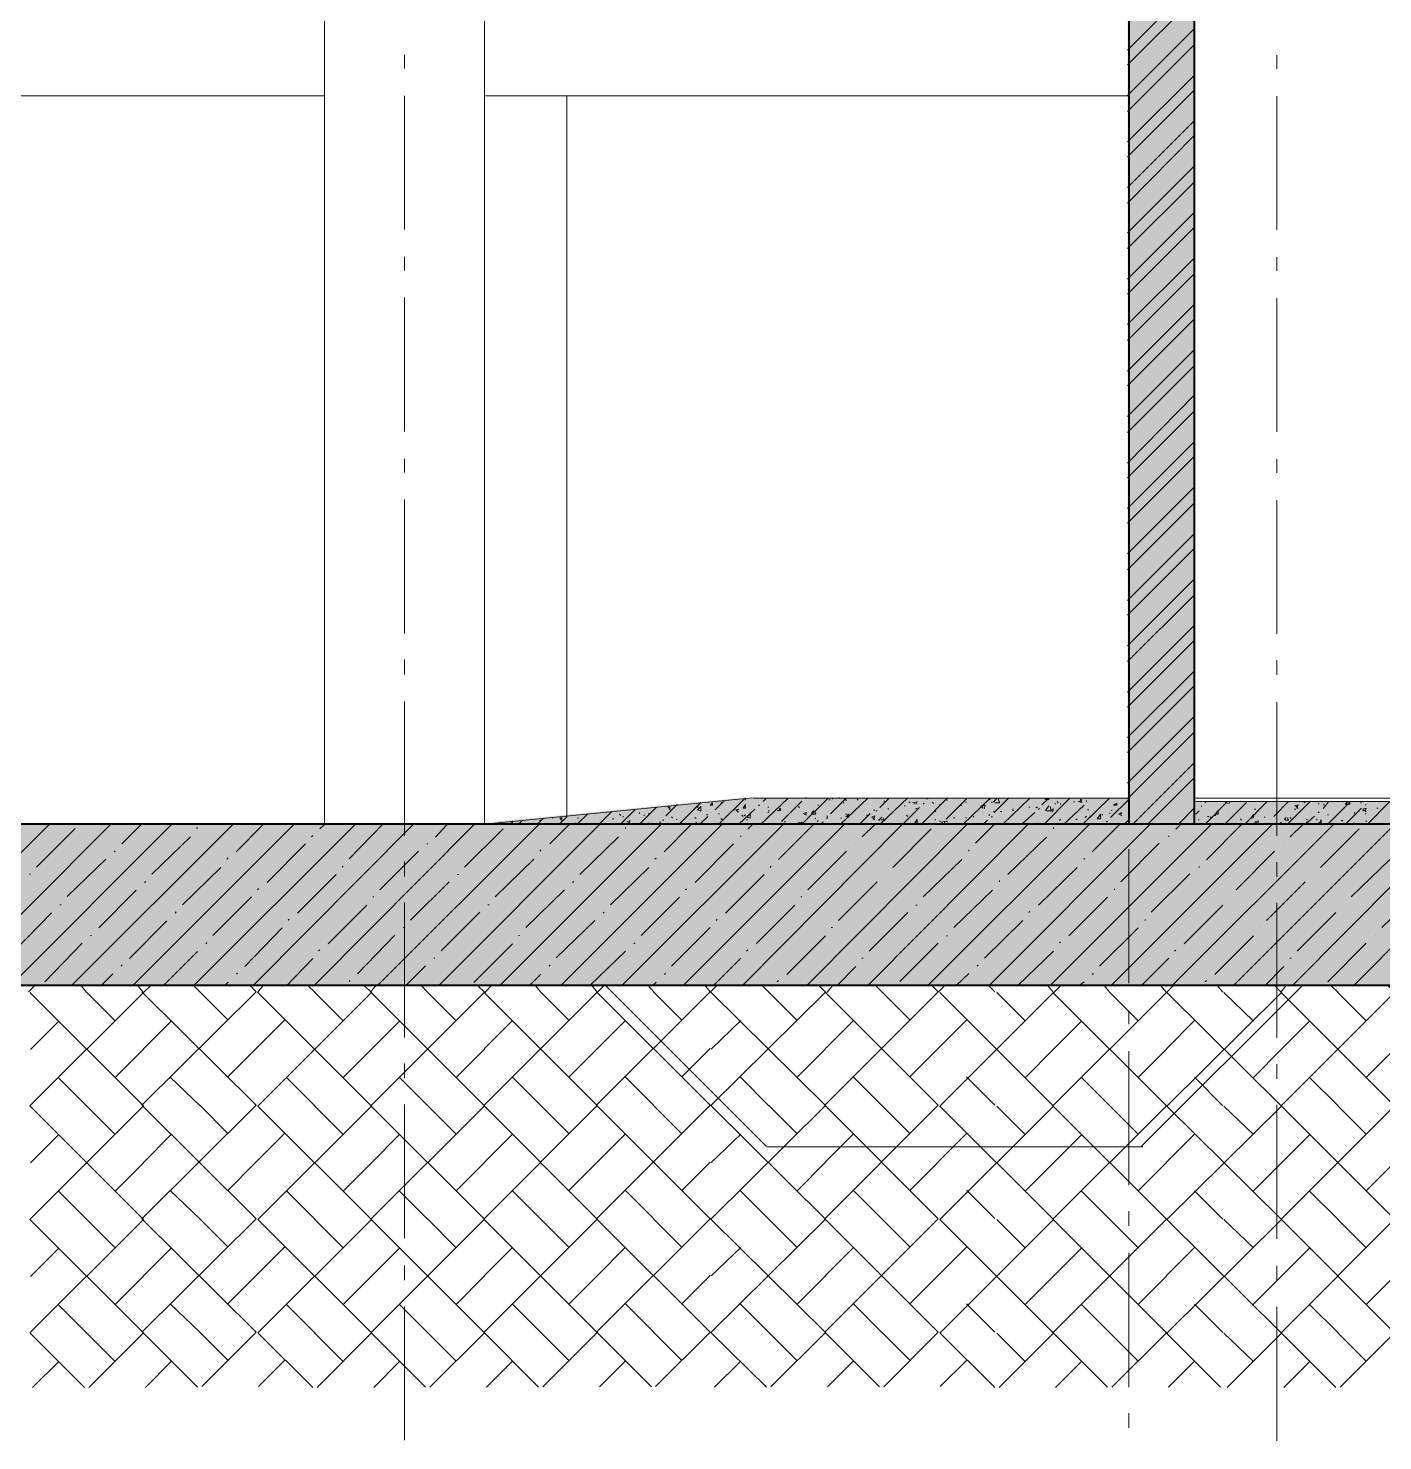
# Model space of a CAD drawing. Header units: millimetres. Extents: x -135211 to 49383, y -8033 to 228499.
# Drawn here: x -60251 to -55198, y 42856 to 48126 of the extents above; entities that cross this region are included whole.
import ezdxf

# ---------------------------------------------------------------- set-up
doc = ezdxf.new("R2010")
doc.units = ezdxf.units.MM
doc.layers.add('PDF _Геометрия', color=7, linetype='Continuous', true_color=0x1d1d1d)
doc.layers.add('PDF _Сплошная заливка', color=7, linetype='Continuous', true_color=0xffffff)

msp = doc.modelspace()

# ---------------------------------------------------------------- hatches: boundary and pattern name
at = {"layer": 'PDF _Сплошная заливка', "transparency": 33554559}
msp.add_hatch(color=256, dxfattribs=at).paths.add_polyline_path([(-57606.5, 45253.2), (-57677, 45246.2), (-57723.5, 45241.9), (-57850.5, 45229.2), (-57897.1, 45225), (-58024.1, 45212.3), (-58070.6, 45208.1), (-58197.6, 45195.4), (-58244.2, 45191.1), (-58371.2, 45178.4), (-58417.8, 45174.2), (-58502.4, 45165.7), (-58545.5, 45161.8), (-58545.5, 45161.5), (-56148.8, 45157.3), (-56148.8, 45253.2)])
h = msp.add_hatch(color=256, dxfattribs=at)
h.paths.add_polyline_path([(-99774.8, 44556.2), (-99774.8, 45156.6), (-104045.4, 45156.6), (-104045.4, 44556.2)])
h.paths.add_polyline_path([(646.3, 44556.2), (646.3, 45156.6), (-26352.2, 45156.6), (-26352.2, 44556.2)])
h.paths.add_polyline_path([(-26398.8, 44556.2), (-26398.8, 45156.6), (-50899.8, 45156.6), (-50899.8, 44556.2)])
h.paths.add_polyline_path([(-50950.6, 44556.2), (-50950.6, 45156.6), (-98974.8, 45156.6), (-98974.8, 44556.2)])

# ---------------------------------------------------------------- linework, layer by layer
at = {"layer": 'PDF _Геометрия', "color": 7, "lineweight": 40}
for points in [[(-98975, 44556.3), (-50951, 44556.3), (-50951, 45157.5), (-50951, 48285.7), (-50951, 48526.9), (-50951, 53356.8), (-50951, 53593.9), (-77399.3, 53593.9)], [(-65293.5, 48284.3), (-51196.7, 48284.3), (-51196.7, 45155.9), (-77396.4, 45155.9)], [(-56149.5, 45157.5), (-55899.6, 45157.5), (-55899.6, 48285.7), (-56149.5, 48285.7)], [(-56145.3, 48284.2), (-56145.3, 45155.8)]]:
    msp.add_lwpolyline(points, dxfattribs=at)
at = {"layer": 'PDF _Геометрия', "color": 7, "lineweight": 9}
for points in [[(-61842.6, 47873.4), (-59146, 47873.4), (-59146, 48284), (-59146, 45155.6), (-61842.6, 45155.6)], [(-58549.3, 47875), (-58549.3, 48285.7), (-58549.3, 45157.4), (-59150.3, 45157.4)], [(-55899.6, 47354.4), (-55899.6, 45254.8), (-55899.6, 48285.7)], [(-56145.3, 47573), (-56145.3, 48076.8)], [(-58847.7, 47975.8), (-58847.7, 48026.6)], [(-55592.5, 47974.3), (-55592.5, 48025.1)], [(-56145.3, 47949.8), (-56145.3, 47602.7), (-56145.3, 47805.9)], [(-55899.6, 47807.4), (-55899.6, 47604.2), (-55899.6, 47951.3)], [(-58847.7, 47374.7), (-58847.7, 47874.2)], [(-58545.5, 47873.6), (-56145.3, 47873.6)], [(-55592.5, 47373.2), (-55592.5, 47872.7)], [(-56145.3, 47420.7), (-56145.3, 47475.7)], [(-58545.5, 45155.8), (-56145.3, 45155.8), (-56145.3, 45253.2), (-56145.3, 47352.9)], [(-56145.3, 46823.8), (-56145.3, 47323.3)], [(-58847.7, 47222.3), (-58847.7, 47273.1)], [(-55592.5, 47220.8), (-55592.5, 47271.6)], [(-58847.7, 46621.2), (-58847.7, 47120.7)], [(-55592.5, 46619.6), (-55592.5, 47119.2)], [(-56145.3, 46671.4), (-56145.3, 46722.2)], [(-56145.3, 46070.2), (-56145.3, 46569.8)], [(-58847.7, 46468.8), (-58847.7, 46519.6)], [(-55592.5, 46467.2), (-55592.5, 46518)], [(-58847.7, 45867.7), (-58847.7, 46367.2)], [(-55592.5, 45866.1), (-55592.5, 46365.6)], [(-56145.3, 45917.8), (-56145.3, 45968.6)], [(-56145.3, 45316.7), (-56145.3, 45816.2)], [(-58847.7, 45715.3), (-58847.7, 45770.3)], [(-55592.5, 45713.7), (-55592.5, 45768.7)], [(-58847.7, 45114.2), (-58847.7, 45613.7)], [(-55592.5, 45112.5), (-55592.5, 45612.1)], [(-57549.1, 45254.3), (-58548, 45156.9)], [(-56145.3, 45253.2), (-57546.6, 45253.2)], [(-56145.3, 45164.3), (-56145.3, 45215.1)], [(-55899.6, 45254.8), (-55899.6, 45242.1), (-55899.6, 45157.5)], [(-55895.5, 45155.9), (-51196.7, 45155.9), (-51196.7, 45240.5), (-51196.7, 45253.3), (-55895.5, 45253.3)], [(-51196.7, 45240.5), (-55895.5, 45240.5)], [(251.1, 45156.7), (640.3, 45156.7), (640.3, 44555.6), (-97975.2, 44555.6)], [(-56145.3, 44563.2), (-56145.3, 45062.7)], [(-58847.7, 44961.8), (-58847.7, 45016.8)], [(-55592.5, 44960.2), (-55592.5, 45015.2)], [(-58847.7, 44360.7), (-58847.7, 44864.4)], [(-55592.5, 44359), (-55592.5, 44862.8)], [(-58099.5, 44555.8), (-55496, 44555.8), (-56097.2, 43954.7)], [(-58097.5, 44555), (-57496.5, 43953.9)], [(-56145.3, 44410.8), (-56145.3, 44461.6)], [(-56145.3, 43809.7), (-56145.3, 44309.2)], [(-58847.7, 44208.3), (-58847.7, 44263.3)], [(-55592.5, 44206.6), (-55592.5, 44261.6)], [(-58847.7, 43611.4), (-58847.7, 44110.9)], [(-55592.5, 43609.7), (-55592.5, 44109.2)], [(-56092.6, 43952.8), (-57493.9, 43952.8)], [(-56145.3, 43657.3), (-56145.3, 43712.3)], [(-56145.3, 43056.1), (-56145.3, 43555.7)], [(-58847.7, 43454.8), (-58847.7, 43509.8)], [(-55592.5, 43453), (-55592.5, 43508.1)], [(-58847.7, 42857.9), (-58847.7, 43357.4)], [(-55592.5, 42856.1), (-55592.5, 43355.7)], [(-56145.3, 42903.8), (-56145.3, 42958.8)]]:
    msp.add_lwpolyline(points, dxfattribs=at)
at = {"layer": 'PDF _Геометрия', "lineweight": 9}
for points in [[(-56149.7, 48044.5), (-55908.4, 48285.8)], [(-56149.5, 47989.4), (-55899.6, 48239.1)], [(-56149.5, 47875.1), (-55899.6, 48124.8)], [(-56149.5, 47815.8), (-55899.6, 48065.6)], [(-56149.5, 47701.5), (-55899.6, 47951.3)], [(-56149.5, 47646.5), (-55899.6, 47896.3)], [(-56149.5, 47532.2), (-55899.6, 47782)], [(-56149.5, 47473), (-55899.6, 47726.9)], [(-56149.5, 47362.9), (-55899.6, 47612.6)], [(-56149.5, 47303.6), (-55899.6, 47553.4)], [(-56149.5, 47189.3), (-55899.6, 47439.1)], [(-56149.5, 47134.3), (-55899.6, 47384)], [(-56149.5, 47020), (-55899.6, 47269.8)], [(-56149.5, 46960.7), (-55899.6, 47210.5)], [(-56149.5, 46846.4), (-55899.6, 47096.2)], [(-56149.5, 46791.4), (-55899.6, 47041.2)], [(-56149.5, 46677.1), (-55899.6, 46926.9)], [(-56149.5, 46617.9), (-55899.6, 46867.6)], [(-56149.5, 46503.6), (-55899.6, 46757.6)], [(-56149.5, 46448.6), (-55899.6, 46698.3)], [(-56149.5, 46334.3), (-55899.6, 46584)], [(-56149.5, 46279.2), (-55899.6, 46529)], [(-56149.5, 46164.9), (-55899.6, 46414.7)], [(-56149.5, 46105.7), (-55899.6, 46355.4)], [(-56149.5, 45991.4), (-55899.6, 46241.1)], [(-56149.5, 45936.3), (-55899.6, 46186.1)], [(-56149.5, 45822.1), (-55899.6, 46071.8)], [(-56149.5, 45762.8), (-55899.6, 46012.6)], [(-56149.5, 45648.5), (-55899.6, 45898.3)], [(-56149.5, 45593.5), (-55899.6, 45843.2)], [(-56149.5, 45479.2), (-55899.6, 45728.9)], [(-56149.5, 45424.2), (-55899.6, 45673.9)], [(-56149.5, 45309.9), (-55899.6, 45559.6)], [(-56149.5, 45250.6), (-55899.6, 45500.3)], [(-56128.2, 45157.5), (-55899.6, 45386.1)], [(-56073.2, 45157.5), (-55899.6, 45331)], [(-57972.1, 45155.1), (-57908.8, 45218.7)], [(-57872.4, 45187.1), (-57829.9, 45229.5)], [(-57864.5, 45222.2), (-57856.2, 45213.6)], [(-57860.4, 45215.4), (-57856.2, 45223.9)], [(-57860.4, 45213.6), (-57856.2, 45209.4)], [(-57822.7, 45156.2), (-57742.1, 45236.7)], [(-57759.7, 45232.7), (-57759.7, 45232.7)], [(-57755.1, 45218.1), (-57750.9, 45222.3)], [(-57688.2, 45210), (-57654.4, 45243.9)], [(-57672.9, 45157.3), (-57575.4, 45254.7)], [(-57667.3, 45233), (-57663.2, 45237.2)], [(-57575.4, 45246.2), (-57575.4, 45250.4)], [(-57527, 45224.3), (-57522.8, 45228.5)], [(-57519.3, 45155), (-57417.5, 45252.4)], [(-57509, 45240.8), (-57496.5, 45253.5)], [(-57491.9, 45219.5), (-57487.7, 45219.5)], [(-57456.4, 45207.9), (-57443.8, 45207.9), (-57448, 45216.4)], [(-57452.2, 45206.2), (-57443.8, 45214.7)], [(-57448, 45223.1), (-57443.8, 45223.1)], [(-57441.2, 45166.2), (-57364.8, 45242.4)], [(-57395.4, 45211.4), (-57391.2, 45215.7)], [(-57377.8, 45230.6), (-57373.6, 45230.6)], [(-57377.8, 45222.2), (-57373.6, 45217.9)], [(-57365.7, 45154.7), (-57268.3, 45252)], [(-57351.5, 45254.8), (-57347.3, 45254.8)], [(-57347.3, 45254.8), (-57347.3, 45254.8)], [(-57303.4, 45224.6), (-57303.4, 45228.8)], [(-57277.1, 45241.1), (-57277.1, 45241.1)], [(-57263.7, 45247.6), (-57259.6, 45247.6)], [(-57257.4, 45195.2), (-57198.1, 45254.4), (-57202.3, 45246)], [(-57250.8, 45253.5), (-57250.8, 45249.2)], [(-57228.7, 45254.8), (-57224.5, 45254.8)], [(-57220.9, 45155.9), (-57119.2, 45253.3)], [(-57211.1, 45235.9), (-57206.9, 45235.9)], [(-57198.1, 45244.3), (-57206.5, 45252.7), (-57198.1, 45252.7)], [(-57158.5, 45249.6), (-57154.3, 45245.4)], [(-57119.2, 45249.1), (-57119.2, 45249.1)], [(-57073.8, 45218.3), (-57040.2, 45252.2)], [(-57071.5, 45157.3), (-56970, 45254.6)], [(-57057.8, 45244), (-57057.8, 45239.8)], [(-57044.4, 45214.1), (-57040.2, 45214.1)], [(-56989.8, 45155), (-56926.1, 45218.4)], [(-56983, 45225.1), (-56978.8, 45225.1)], [(-56965.4, 45240.1), (-56961.2, 45235.9)], [(-56952.1, 45237.3), (-56943.7, 45233.1)], [(-56947.5, 45235.5), (-56934.9, 45239.7), (-56939.1, 45231.3)], [(-56939.1, 45214.3), (-56934.9, 45214.3)], [(-56918.3, 45156.9), (-56820.9, 45254.2)], [(-56912.8, 45230.9), (-56908.6, 45235.1)], [(-56899.5, 45249.3), (-56891, 45253.5)], [(-56877.7, 45238.1), (-56873.5, 45233.8)], [(-56864.7, 45236.2), (-56864.7, 45236.2)], [(-56851.4, 45229.2), (-56847.2, 45229.2)], [(-56826.6, 45174.5), (-56750.7, 45250.7)], [(-56825.1, 45245.8), (-56820.9, 45245.8)], [(-56772.4, 45230.6), (-56768.2, 45226.4)], [(-56772.4, 45225.6), (-56768.2, 45225.6)], [(-56764.4, 45154.6), (-56662.9, 45252), (-56662.9, 45247.8)], [(-56754.9, 45253.2), (-56750.7, 45253.2)], [(-56754.9, 45238.8), (-56750.7, 45238.8)], [(-56697.7, 45224.5), (-56689.2, 45216)], [(-56693.1, 45222.6), (-56680.5, 45226.8), (-56684.7, 45214.2)], [(-56684.7, 45228.5), (-56680.5, 45224.3)], [(-56658.4, 45239.1), (-56654.1, 45239.1)], [(-56649.3, 45238.1), (-56636.6, 45255)], [(-56647.7, 45199.4), (-56592.7, 45254.4)], [(-56644.7, 45236.3), (-56627.8, 45236.3), (-56632.1, 45253.2)], [(-56615.4, 45156), (-56513.8, 45253.3)], [(-56584, 45223), (-56584, 45223)], [(-56518, 45219.4), (-56513.8, 45219.4)], [(-56491.7, 45219.1), (-56487.4, 45219.1)], [(-56487.4, 45216.5), (-56487.4, 45220.7)], [(-56482.9, 45210.5), (-56478.7, 45214.7)], [(-56469, 45228.6), (-56443.6, 45254)], [(-56462.2, 45155.5), (-56364.6, 45252.9)], [(-56461.1, 45227.2), (-56461.1, 45227.2)], [(-56456.6, 45248.2), (-56452.3, 45252.4)], [(-56456.3, 45248.1), (-56443.6, 45248.1), (-56443.6, 45252.3)], [(-56456.3, 45207.4), (-56443.6, 45224.4)], [(-56451.7, 45205.6), (-56434.8, 45205.6), (-56439, 45222.6)], [(-56438.7, 45205.5), (-56426, 45214), (-56430.3, 45201.2)], [(-56421.5, 45232.5), (-56417.2, 45232.5)], [(-56412.7, 45240.8), (-56408.5, 45236.6)], [(-56399.7, 45229.7), (-56399.7, 45233.9)], [(-56399.7, 45217), (-56399.7, 45217)], [(-56388.4, 45154.8), (-56312, 45226.8)], [(-56351.3, 45240), (-56347.1, 45240)], [(-56333.5, 45241.3), (-56320.7, 45237), (-56325, 45249.7)], [(-56329.2, 45239.6), (-56320.7, 45248)], [(-56317, 45156.8), (-56215.4, 45254.2)], [(-56303.2, 45252), (-56303.2, 45252)], [(-56303.2, 45241), (-56303.2, 45245.2)], [(-56303.2, 45241), (-56303.2, 45241)], [(-56215.4, 45254.2), (-56215.4, 45254.2)], [(-56212.9, 45181.3), (-56145.3, 45249)], [(-55958.9, 45157.5), (-55899.6, 45216.8)], [(-55873.3, 45220.6), (-55873.3, 45224.9)], [(-55861.3, 45155.7), (-55776.7, 45240.4)], [(-55860, 45237.3), (-55855.7, 45241.5)], [(-55776.7, 45233.6), (-55785.3, 45237.9), (-55776.7, 45242.1)], [(-55782.6, 45160.7), (-55706.5, 45236.9)], [(-55772.2, 45231.9), (-55768, 45240.3)], [(-55712.3, 45157), (-55627.6, 45241.7)], [(-55603.9, 45185.6), (-55548.6, 45240.6)], [(-55574.9, 45222.4), (-55574.9, 45222.4)], [(-55554.5, 45154.8), (-55469.6, 45239.5)], [(-55548.6, 45219.4), (-55548.6, 45219.4)], [(-55526.4, 45224.9), (-55513.5, 45229.1), (-55517.8, 45216.4)], [(-55522.1, 45223.2), (-55513.5, 45214.7)], [(-55491.5, 45237.2), (-55487.2, 45237.2)], [(-55438.8, 45232.3), (-55434.6, 45232.3)], [(-55420.5, 45214.8), (-55399.5, 45240.2)], [(-55417, 45232), (-55417, 45227.8)], [(-55405.1, 45154.5), (-55320.5, 45239.1), (-55320.5, 45230.7), (-55337.2, 45230.7)], [(-55390.7, 45240.1), (-55390.7, 45240.1)], [(-55337.9, 45230.8), (-55329.3, 45239.3)], [(-55335.9, 45157.2), (-55276.6, 45216.5)], [(-55280.9, 45236), (-55276.6, 45236)], [(-55272, 45212), (-55259.1, 45216.2), (-55263.4, 45203.5)], [(-55263.4, 45228.9), (-55259.1, 45228.9)], [(-55256.1, 45155.7), (-55171.3, 45240.4)], [(-55219.5, 45215.6), (-55215.2, 45215.6)], [(-58452.3, 45161.9), (-58444, 45161.9), (-58444, 45166.1)], [(-58448.2, 45160.1), (-58444, 45164.4)], [(-58426.5, 45165.9), (-58426.5, 45165.9)], [(-58425.9, 45155.4), (-58409, 45168.1)], [(-58351.1, 45156), (-58330, 45177.2)], [(-58342.9, 45168.8), (-58338.8, 45173.1)], [(-58294.9, 45182.6), (-58294.9, 45178.4)], [(-58294.9, 45176.7), (-58294.9, 45176.7)], [(-58271.7, 45154.7), (-58242.2, 45184.4)], [(-58224.7, 45184.1), (-58224.7, 45184.1)], [(-58202.5, 45178.8), (-58198.4, 45178.8)], [(-58201.5, 45157.1), (-58163.3, 45195.2)], [(-58137, 45193), (-58137, 45193)], [(-58122.1, 45155.8), (-58075.5, 45202.4)], [(-58119.4, 45173.4), (-58119.4, 45173.4)], [(-58101.9, 45173.1), (-58101.9, 45173.1)], [(-58070.9, 45176.9), (-58066.8, 45176.9)], [(-58044.6, 45193.4), (-58040.4, 45189.2)], [(-58042.7, 45154.6), (-57987.8, 45209.6)], [(-58031.7, 45182.3), (-58031.7, 45186.6)], [(-58018.3, 45165), (-58005.3, 45169.2), (-58009.5, 45160.8)], [(-58013.7, 45163.3), (-58005.3, 45159)], [(-58009.5, 45169.2), (-58005.3, 45169.2)], [(-57970.3, 45200.1), (-57970.3, 45195.9)], [(-57952.7, 45191.4), (-57952.7, 45187.1)], [(-57935.2, 45193.6), (-57935.2, 45197.9)], [(-57908.8, 45163.6), (-57908.8, 45163.6)], [(-57895.4, 45163.4), (-57891.3, 45163.4)], [(-57882.5, 45169.2), (-57882.5, 45173.4)], [(-57851.6, 45208.5), (-57847.4, 45212.8)], [(-57851.6, 45183.9), (-57847.4, 45179.7)], [(-57834, 45174.4), (-57829.9, 45174.4)], [(-57763.8, 45181.9), (-57759.7, 45177.7)], [(-57759.7, 45160.7), (-57759.7, 45164.9)], [(-57745.4, 45155.9), (-57715.8, 45185.5)], [(-57720, 45191.5), (-57715.8, 45191.5)], [(-57707, 45199.8), (-57707, 45199.8)], [(-57689.5, 45168.2), (-57689.5, 45168.2)], [(-57676.1, 45195), (-57671.9, 45195)], [(-57667.3, 45178), (-57663.2, 45173.7)], [(-57663.2, 45172), (-57663.2, 45176.2)], [(-57614.3, 45208.5), (-57601.7, 45212.7), (-57605.9, 45204.3)], [(-57610.1, 45206.8), (-57601.7, 45202.5), (-57605.9, 45202.5)], [(-57599.7, 45156.8), (-57540.3, 45211.8)], [(-57588.4, 45189.6), (-57584.2, 45185.3)], [(-57579.6, 45186.9), (-57575.4, 45191.1)], [(-57570.8, 45172.4), (-57566.6, 45172.4)], [(-57491.9, 45200.1), (-57487.7, 45200.1)], [(-57487.7, 45208.6), (-57487.7, 45204.3)], [(-57478.9, 45170.3), (-57478.9, 45170.3)], [(-57430.4, 45165.4), (-57426.3, 45165.4)], [(-57377.8, 45162.9), (-57373.6, 45162.9)], [(-57377.4, 45156), (-57364.8, 45164.5), (-57364.8, 45156)], [(-57359.9, 45195.6), (-57347.3, 45199.8), (-57351.5, 45191.4)], [(-57355.7, 45193.9), (-57347.3, 45189.6)], [(-57329.4, 45195.2), (-57321, 45207.9)], [(-57324.8, 45193.4), (-57312.2, 45193.4), (-57316.4, 45206.1)], [(-57316.4, 45178.1), (-57312.2, 45178.1)], [(-57307.6, 45165.3), (-57303.4, 45169.5)], [(-57294.3, 45156.6), (-57285.9, 45165.1)], [(-57272.5, 45186), (-57268.3, 45186)], [(-57272.5, 45177.5), (-57268.3, 45181.8)], [(-57219.9, 45178.5), (-57215.7, 45178.5)], [(-57202.3, 45193.5), (-57198.1, 45193.5)], [(-57202, 45186.6), (-57189.4, 45182.4), (-57193.6, 45195)], [(-57197.8, 45184.9), (-57189.4, 45193.3)], [(-57148.7, 45157.6), (-57110.4, 45195.7)], [(-57123.4, 45189.8), (-57119.2, 45189.8)], [(-57105.5, 45182.7), (-57092.8, 45186.9), (-57097.1, 45174.3)], [(-57101.3, 45181), (-57092.8, 45172.5)], [(-57097.1, 45208.1), (-57092.8, 45208.1)], [(-57088.3, 45206.2), (-57084.1, 45206.2)], [(-57079.5, 45174), (-57075.3, 45169.7)], [(-57074.9, 45173.8), (-57066.5, 45182.3)], [(-57070.4, 45172), (-57057.8, 45172), (-57062, 45180.5)], [(-57031.4, 45203), (-57031.4, 45203)], [(-56974.2, 45189.4), (-56970, 45185.2)], [(-56908.6, 45167.4), (-56908.6, 45167.4)], [(-56868.9, 45206.6), (-56864.7, 45202.3)], [(-56868.9, 45172.7), (-56864.7, 45172.7)], [(-56851.4, 45168.2), (-56847.2, 45168.2)], [(-56842.6, 45157.1), (-56838.4, 45161.3), (-56846.8, 45165.6)], [(-56842.3, 45163.7), (-56829.6, 45168), (-56833.8, 45159.5)], [(-56825.1, 45167.8), (-56820.9, 45163.6)], [(-56798.8, 45180.2), (-56794.5, 45180.2)], [(-56754.9, 45179.5), (-56750.7, 45179.5)], [(-56724.3, 45186.8), (-56724.3, 45182.6)], [(-56689.2, 45199.1), (-56689.2, 45199.1)], [(-56688.6, 45154.7), (-56671.7, 45171.7)], [(-56667.1, 45188.5), (-56662.9, 45192.7)], [(-56658.4, 45184.2), (-56654.1, 45184.2)], [(-56649.6, 45204.3), (-56645.4, 45204.3)], [(-56623.3, 45204), (-56619, 45204)], [(-56579.4, 45211.8), (-56575.2, 45211.8)], [(-56579.4, 45207.6), (-56575.2, 45207.6)], [(-56542.8, 45157.4), (-56496.2, 45199.7)], [(-56491.7, 45157.3), (-56487.4, 45161.5)], [(-56443.3, 45207.3), (-56434.8, 45203.1)], [(-56342.5, 45176.3), (-56338.3, 45172.1)], [(-56307.4, 45181.8), (-56303.2, 45186)], [(-56298.7, 45209.6), (-56294.4, 45209.6)], [(-56289.9, 45185.7), (-56285.6, 45185.7)], [(-56246, 45191.1), (-56241.8, 45191.1)], [(-56241.8, 45195.3), (-56241.8, 45195.3)], [(-56228.5, 45163.7), (-56224.2, 45167.9)], [(-56215.4, 45194.9), (-56215.4, 45199.2)], [(-56210.9, 45207.5), (-56206.7, 45207.5)], [(-56184.3, 45194.3), (-56171.6, 45198.6), (-56175.8, 45190.1)], [(-56180.1, 45192.6), (-56171.6, 45188.4)], [(-56175.8, 45198.6), (-56171.6, 45198.6)], [(-56162.3, 45155.8), (-56145.3, 45172.8)], [(-55894.8, 45193.6), (-55882, 45206.3)], [(-55886.3, 45172.5), (-55882, 45172.5)], [(-55851.2, 45184.7), (-55846.9, 45184.7)], [(-55842.4, 45182), (-55838.2, 45182)], [(-55824.9, 45188.5), (-55820.6, 45188.5)], [(-55776.7, 45191.3), (-55776.7, 45191.3)], [(-55759.2, 45197.9), (-55759.2, 45197.9)], [(-55732.9, 45186.5), (-55732.9, 45186.5)], [(-55728.4, 45176.2), (-55724.1, 45171.9)], [(-55675.7, 45212.7), (-55671.5, 45212.7)], [(-55667, 45204.1), (-55662.7, 45204.1)], [(-55640.6, 45182.6), (-55636.4, 45182.6)], [(-55627.6, 45195.2), (-55627.6, 45195.2)], [(-55618.8, 45211.9), (-55618.8, 45211.9)], [(-55618.8, 45173.9), (-55618.8, 45173.9)], [(-55579.2, 45163.1), (-55574.9, 45163.1)], [(-55566, 45173), (-55557.4, 45181.5)], [(-55561.5, 45171.2), (-55548.6, 45171.2), (-55552.9, 45179.7)], [(-55544.1, 45181.2), (-55539.8, 45177)], [(-55526.6, 45212.3), (-55522.3, 45212.3)], [(-55487.2, 45176.3), (-55487.2, 45176.3)], [(-55486, 45156.3), (-55452.1, 45185.9)], [(-55482.7, 45173.6), (-55478.4, 45173.6)], [(-55482.7, 45163.4), (-55478.4, 45163.4)], [(-55443.3, 45175.7), (-55443.3, 45171.4)], [(-55438.8, 45198.4), (-55434.6, 45202.6)], [(-55438.7, 45160.2), (-55425.8, 45160.2), (-55430.1, 45172.9)], [(-55434.6, 45167.1), (-55434.6, 45167.1)], [(-55434.4, 45158.5), (-55425.8, 45171.2)], [(-55403.8, 45191.1), (-55399.5, 45191.1)], [(-55373.1, 45189), (-55373.1, 45189)], [(-55373.1, 45178), (-55373.1, 45178)], [(-55351.1, 45171.7), (-55346.8, 45167.5)], [(-55302.9, 45157.6), (-55307.2, 45161.8)], [(-55302.9, 45196.5), (-55302.9, 45200.8)], [(-55272.2, 45210.5), (-55267.8, 45206.2)], [(-55267.7, 45210.3), (-55259.1, 45201.9)], [(-55263.4, 45195.1), (-55259.1, 45195.1)], [(-55259.1, 45169.6), (-55259.1, 45165.4)], [(-55215.2, 45198.7), (-55215.2, 45198.7)], [(-60773.8, 44553.5), (-60172.5, 45154.7)], [(-60545.3, 44553.7), (-59944.4, 45154.9)], [(-60317.3, 44553.9), (-59716.3, 45155.1)], [(-60220, 44996), (-60076, 45139.9)], [(-60089.2, 44554.2), (-59488.2, 45155.3)], [(-59902.4, 45083), (-59830.3, 45155)], [(-59861.1, 44554.3), (-59260, 45155.5)], [(-59790.1, 44969.6), (-59646.1, 45109.2)], [(-59633, 44554.5), (-59031.9, 45155.7)], [(-59623.8, 45140.3), (-59619.8, 45144.5)], [(-59475.6, 45053.8), (-59374.1, 45155.4)], [(-59409.5, 44556.7), (-58812.6, 45157.8)], [(-59193.9, 45109.6), (-59189.8, 45113.9)], [(-59181.4, 44556.8), (-58584.4, 45158)], [(-59162.8, 45138.6), (-59146, 45155.6)], [(-59053.8, 45026.5), (-58926.6, 45157.7)], [(-58948.7, 44553.3), (-58347.5, 45154.5)], [(-58732.2, 45107.7), (-58689.7, 45154.2)], [(-58720.6, 44553.6), (-58119.4, 45154.7)], [(-58623.1, 44995.6), (-58479.1, 45139.5)], [(-58492.4, 44553.8), (-57891.3, 45154.9), (-57895.4, 45154.9)], [(-58452.8, 45156), (-58452.8, 45156)], [(-58316.6, 45155.7), (-58312.4, 45160), (-58312.4, 45155.7)], [(-58305.2, 45082.6), (-58233.5, 45154.6)], [(-58264.3, 44554), (-57663.2, 45155.1)], [(-58211.3, 45160.2), (-58207.1, 45160.2)], [(-58193.1, 44969.2), (-58049.2, 45108.9)], [(-58172.1, 45159.7), (-58172.1, 45159.7)], [(-58036.1, 44554.2), (-57435, 45155.3)], [(-58022.9, 45139.9), (-58022.9, 45144.1)], [(-57939.3, 45159.8), (-57935.2, 45159.8)], [(-57879, 45053.4), (-57777.2, 45155)], [(-57816.5, 45159.7), (-57812.3, 45159.7)], [(-57807.9, 44554.3), (-57206.9, 45155.5)], [(-57750.9, 45156.3), (-57750.9, 45156.3)], [(-57750.9, 45156.3), (-57750.9, 45156.3)], [(-57728.7, 45157.7), (-57724.6, 45157.7)], [(-57593, 45109.2), (-57593, 45113.5)], [(-57584.2, 44556.4), (-56987.6, 45157.5)], [(-57565.8, 45138.3), (-57549.1, 45155.2)], [(-57487.7, 45154.3), (-57487.7, 45154.3)], [(-57452.3, 45024.2), (-57321, 45155.4)], [(-57347.8, 44553), (-56750.7, 45154.2)], [(-57285.9, 45160.9), (-57285.9, 45160.9)], [(-57193.6, 45156.9), (-57189.4, 45156.9)], [(-57139.5, 45109), (-57092.8, 45155.6)], [(-57119.6, 44553.2), (-56522.5, 45154.4)], [(-57026, 44995.2), (-56882.3, 45139.1)], [(-56943.7, 45156.9), (-56943.7, 45156.9)], [(-56895.6, 44553.4), (-56294.4, 45154.5)], [(-56807.5, 45154.9), (-56803.3, 45159.1), (-56803.3, 45154.9)], [(-56717.2, 45085.8), (-56645.4, 45157.8)], [(-56667.3, 44553.6), (-56066.3, 45154.7)], [(-56596.4, 44968.8), (-56452.3, 45108.5)], [(-56579.4, 45155.1), (-56575.2, 45155.1)], [(-56575.2, 45155.1), (-56575.2, 45155.1)], [(-56518, 45157.6), (-56513.8, 45157.6)], [(-56465.4, 45159.4), (-56461.1, 45159.4)], [(-56443.6, 45159.2), (-56443.6, 45154.9)], [(-56439.1, 44553.8), (-55838.2, 45154.9)], [(-56426, 45139.5), (-56426, 45143.7)], [(-56281.9, 45053), (-56180.3, 45154.6)], [(-56211.3, 44554), (-55610, 45155.1)], [(-55996.1, 45108.9), (-55996.1, 45113.1)], [(-55983, 44554.2), (-55381.9, 45155.3)], [(-55969.3, 45137.9), (-55952.2, 45154.8)], [(-55903.8, 45157.5), (-55899.6, 45157.5)], [(-55855.3, 45023.8), (-55724.1, 45155)], [(-55829.4, 45159), (-55829.4, 45154.8)], [(-55754.8, 44554.4), (-55153.8, 45155.5)], [(-55631.9, 45155.4), (-55627.6, 45159.6)], [(-55583.7, 45156.4), (-55583.7, 45156.4)], [(-55542.7, 45108.7), (-55496, 45155.2)], [(-55531.3, 44556.4), (-54934.4, 45157.5)], [(-55429.3, 44994.8), (-55285.4, 45138.7)], [(-55412.5, 45157.3), (-55408.2, 45157.3)], [(-55408.2, 45157.3), (-55408.2, 45157.3)], [(-55307.2, 45155.9), (-55302.9, 45160.1)], [(-55303, 44556.6), (-54706.3, 45157.6)], [(-55219.5, 45156.4), (-55215.2, 45156.4)], [(-59930.9, 45053), (-59926.9, 45057.2)], [(-59360.1, 44938.9), (-59216.2, 45082.9)], [(-58938.8, 44912), (-58795, 45055.9)], [(-58764, 45083.3), (-58759.9, 45083.3)], [(-58342.9, 45056.3), (-58338.8, 45060.5)], [(-57763, 44938.6), (-57619.3, 45082.5)], [(-57163, 45082.9), (-57163, 45082.9)], [(-56741.9, 45055.9), (-56741.9, 45060.1)], [(-56175.1, 44941.8), (-56031.2, 45085.7)], [(-55566.2, 45082.6), (-55566.2, 45082.6)], [(-60105.8, 44886), (-59962, 45025.7)], [(-59509.8, 45026.1), (-59505.7, 45030.3)], [(-58508.8, 44885.6), (-58365.1, 45025.3)], [(-57913, 45025.7), (-57908.8, 45029.9)], [(-57342.2, 44911.5), (-57198.1, 45055.5)], [(-56912.2, 44885.2), (-56768.2, 45024.9)], [(-56312, 45025.2), (-56312, 45029.5)], [(-55745, 44911.2), (-55601.3, 45055.1)], [(-55315.4, 44884.8), (-55171.3, 45024.5)], [(-60246.8, 44969.5), (-60242.7, 44969.5)], [(-59675.8, 44855.4), (-59532, 44995.1)], [(-59246.2, 44824.7), (-59102.1, 44968.6)], [(-59079.9, 44995.4), (-59075.8, 44999.7)], [(-58650, 44969), (-58645.9, 44969)], [(-58079.2, 44855), (-57935.2, 44994.7)], [(-57649.2, 44824.3), (-57505.2, 44968.3)], [(-57483.1, 44995), (-57478.9, 44999.3)], [(-57049, 44968.7), (-57049, 44968.7)], [(-56482.1, 44854.6), (-56338.3, 44994.3)], [(-56061.3, 44827.5), (-55917.1, 44971.5)], [(-55882, 44994.7), (-55882, 44998.9)], [(-55452.1, 44968.4), (-55452.1, 44968.4)], [(-59987.4, 44770), (-59847.9, 44909.7)], [(-59816.9, 44938.8), (-59812.8, 44943)], [(-59395.7, 44911.9), (-59391.6, 44916.1)], [(-58825, 44797.8), (-58680.9, 44941.7)], [(-58395, 44771.4), (-58251, 44911.1)], [(-58220.1, 44938.5), (-58215.9, 44942.7)], [(-57798.9, 44911.5), (-57794.8, 44915.7)], [(-57227.9, 44797.4), (-57084.1, 44941.3)], [(-56797.9, 44771), (-56654.1, 44910.7)], [(-56627.8, 44941.7), (-56627.8, 44945.9)], [(-56197.9, 44911), (-56197.9, 44915.3)], [(-55631.2, 44797), (-55487.2, 44940.9)], [(-55201.1, 44770.6), (-55057.3, 44910.3)], [(-60132.7, 44855.2), (-60128.7, 44855.2)], [(-59561.9, 44741.1), (-59418, 44885.1)], [(-59131.9, 44710.5), (-58988, 44854.5)], [(-58965.8, 44885.5), (-58961.7, 44885.5)], [(-58535.9, 44854.9), (-58531.8, 44854.9)], [(-57964.9, 44740.8), (-57821.1, 44884.7)], [(-57534.9, 44710.2), (-57391.2, 44854.1)], [(-57369, 44885.1), (-57364.8, 44885.1)], [(-56939.1, 44854.5), (-56934.9, 44854.5)], [(-56368.3, 44740.4), (-56224.2, 44884.3)], [(-55938.2, 44709.8), (-55794.3, 44853.8)], [(-55768, 44884.7), (-55768, 44884.7)], [(-55338, 44854.1), (-55338, 44854.1)], [(-60303.6, 44682.2), (-60163.8, 44826.1)], [(-59873.6, 44655.8), (-59733.8, 44795.5)], [(-59702.8, 44824.6), (-59698.7, 44828.8)], [(-59281.7, 44797.7), (-59277.6, 44801.9)], [(-58710.7, 44683.6), (-58566.9, 44827.5)], [(-58281.1, 44657.2), (-58137, 44796.9)], [(-58106, 44824.2), (-58101.9, 44828.5)], [(-57684.9, 44797.3), (-57680.7, 44801.5)], [(-57114.1, 44683.2), (-56970, 44827.1)], [(-56684, 44656.8), (-56540.1, 44796.5)], [(-56518, 44827.4), (-56513.8, 44831.7)], [(-56083.8, 44796.9), (-56083.8, 44801.1)], [(-55516.9, 44682.7), (-55373.1, 44826.7)], [(-60018.6, 44741.1), (-60014.6, 44741.1)], [(-59443.5, 44625.2), (-59303.9, 44769.1)], [(-59022.3, 44598.2), (-58882.8, 44742.2)], [(-58851.8, 44771.3), (-58847.7, 44771.3)], [(-58421.9, 44740.7), (-58417.7, 44740.7)], [(-57851.1, 44626.6), (-57707, 44770.5)], [(-57421, 44596), (-57277.1, 44739.9)], [(-57255, 44770.9), (-57250.8, 44770.9)], [(-56825.1, 44740.3), (-56820.9, 44740.3)], [(-56253.9, 44626.2), (-56110.2, 44770.1)], [(-55824.3, 44595.6), (-55680.2, 44739.5)], [(-55653.9, 44770.5), (-55653.9, 44770.5)], [(-55224, 44739.9), (-55224, 44739.9)], [(-60189.3, 44568), (-60049.7, 44712)], [(-59588.7, 44710.4), (-59584.7, 44714.6)], [(-59167.6, 44683.5), (-59163.5, 44687.7)], [(-58588.1, 44565.7), (-58444, 44709.6)], [(-57992, 44710), (-57987.8, 44714.3)], [(-57570.8, 44683.1), (-57566.6, 44687.3)], [(-56999.8, 44569), (-56855.9, 44712.9)], [(-56403.9, 44713.3), (-56399.7, 44717.5)], [(-55974, 44682.7), (-55969.8, 44686.9)], [(-55403, 44568.6), (-55259.1, 44712.5)], [(-59746.6, 44554.3), (-59619.8, 44681.3)], [(-59287, 44553.3), (-59189.8, 44654.9)], [(-58737.7, 44657.1), (-58733.6, 44657.1)], [(-58154.4, 44555.7), (-58022.9, 44682.7)], [(-57694.6, 44554.7), (-57593, 44656.3)], [(-57140.9, 44656.7), (-57136.7, 44656.7)], [(-56557.4, 44555.3), (-56426, 44682.3)], [(-56097.5, 44554.3), (-55996.1, 44655.9)], [(-55544.1, 44656.3), (-55539.8, 44656.3)], [(-59977.9, 44555.4), (-59935.6, 44597.8)], [(-59904.6, 44626.9), (-59900.5, 44631.1)], [(-59474.7, 44596.2), (-59470.6, 44600.4)], [(-58840.8, 44556), (-58768.7, 44628)], [(-58381, 44555), (-58338.8, 44597.3)], [(-58307.8, 44626.5), (-58303.7, 44630.7)], [(-57877.9, 44595.8), (-57873.7, 44600.1)], [(-57234.9, 44553.7), (-57163, 44625.7)], [(-56788.3, 44556.3), (-56741.9, 44598.7)], [(-56711, 44626.1), (-56706.8, 44630.3)], [(-56281.1, 44595.5), (-56276.9, 44599.7)], [(-55638.1, 44553.4), (-55566.2, 44625.3)], [(-59518.4, 44554.4), (-59505.7, 44567.1)], [(-59053.6, 44569.3), (-59049.5, 44573.5)], [(-57921.3, 44554), (-57908.8, 44566.7)], [(-57456.8, 44568.8), (-57452.6, 44573.1)], [(-56328.9, 44555.4), (-56312, 44568.1)], [(-55860, 44568.5), (-55855.7, 44572.7)]]:
    msp.add_lwpolyline(points, dxfattribs=at)
at = {"layer": 'PDF _Геометрия', "color": 7, "lineweight": 9}
msp.add_lwpolyline([(-58242.2, 45184.4), (-58242.2, 47872.6)], close=True, dxfattribs=at)
at = {"layer": 'PDF _Геометрия', "lineweight": 9}
for points in [[(-57742.1, 45205.3), (-57754.6, 45209.5), (-57742.1, 45222.2)], [(-57698.3, 45236), (-57698.3, 45227.6), (-57706.6, 45227.6)], [(-57575.4, 45229.3), (-57575.4, 45216.6), (-57583.8, 45216.6)], [(-56189.1, 45235.2), (-56189.1, 45226.7), (-56201.9, 45226.7)], [(-58259.8, 45180.4), (-58259.8, 45171.9), (-58268.1, 45180.4)], [(-57557.9, 45178.2), (-57570.4, 45182.4), (-57557.9, 45195.2)], [(-56934.9, 45173.7), (-56934.9, 45161), (-56943.3, 45161)], [(-56399.7, 45174.6), (-56403.9, 45170.5)], [(-56250.5, 45176.8), (-56263.3, 45176.8), (-56250.5, 45193.7)], [(-55811.8, 45207.1), (-55811.8, 45194.3), (-55820.4, 45194.3)], [(-55680.2, 45192.5), (-55680.2, 45179.8), (-55688.8, 45179.8)], [(-55662.7, 45168.5), (-55662.7, 45160.1), (-55675.5, 45164.3)]]:
    msp.add_lwpolyline(points, close=True, dxfattribs=at)
at = {"layer": 'PDF _Геометрия', "color": 28, "lineweight": 9, "true_color": 0x0e0e0e}
for points in [[(-60250.7, 44530.8), (-60225.2, 44556.2)], [(-60244.8, 43258.3), (-59821.6, 43681.6), (-60244.8, 44105), (-59821.6, 44528.3), (-59842.7, 44553.7)], [(-60032.1, 44527.8), (-60053.3, 44553.2)], [(-59827.9, 43261.1), (-59400.4, 43684.4), (-59827.9, 44107.7), (-59400.4, 44531.1), (-59425.8, 44556.5)], [(-59603.7, 43057.9), (-59400.4, 43261.1), (-59827.9, 43684.4), (-59400.4, 44107.7), (-59827.9, 44531.1)], [(-59820.5, 44527.9), (-59795.3, 44553.3)], [(-59611, 44530.6), (-59636.3, 44556)], [(-59505.7, 44425), (-59611.5, 44530.8)], [(-59400.4, 44531.1), (-59400.4, 44531.1)], [(-59400.4, 44531.1), (-59400.4, 44531.1)], [(-59395.4, 44528.8), (-59374.1, 44554.2)], [(-59394.1, 43258.2), (-58970.5, 43681.6), (-59394.1, 44104.9), (-58970.5, 44528.2), (-58996, 44553.6)], [(-59181.1, 44527.8), (-59206.5, 44553.2)], [(-58973.9, 44529.7), (-58952.9, 44555.2)], [(-58972.6, 43259.1), (-58549.3, 43682.5), (-58972.6, 44105.8), (-58549.3, 44529.2), (-58574.5, 44554.5)], [(-58752.7, 43056), (-58549.3, 43259.1), (-58972.6, 43682.5), (-58549.3, 44105.8), (-58972.6, 44529.2)], [(-58759.9, 44528.7), (-58785.5, 44554.1)], [(-58654.6, 44423.1), (-58760.3, 44528.9)], [(-58551.5, 43260.1), (-58128.2, 43683.4), (-58551.5, 44106.8), (-58128.2, 44530.1), (-58149.4, 44555.4)], [(-58331.3, 43056.9), (-58128.2, 43260.1), (-58551.5, 43683.4), (-58128.2, 44106.8), (-58551.5, 44530.1)], [(-58549.3, 44529.2), (-58549.3, 44529.2)], [(-58549.3, 44529.2), (-58549.3, 44529.2)], [(-58548.2, 44528.8), (-58523, 44554.2)], [(-58338.8, 44529.6), (-58359.9, 44555)], [(-58233.5, 44424), (-58339.3, 44529.8)], [(-58130.4, 43261), (-57707, 43684.4), (-58130.4, 44107.7), (-57707, 44531), (-57728.3, 44556.4)], [(-57910.4, 43057.9), (-57707, 43261), (-58130.4, 43684.4), (-57707, 44107.7), (-58130.4, 44531)], [(-58128.2, 44530.1), (-58128.2, 44530.1)], [(-58128.2, 44530.1), (-58128.2, 44530.1)], [(-58127.2, 44529.7), (-58101.9, 44555.1)], [(-57917.6, 44530.5), (-57938.9, 44555.9)], [(-57812.3, 44424.9), (-57918.2, 44530.7)], [(-57707, 44531), (-57707, 44531)], [(-57707, 44531), (-57707, 44531)], [(-57706.2, 44530.6), (-57680.7, 44556)], [(-57704.7, 43260), (-57277.1, 43683.4), (-57704.7, 44106.7), (-57277.1, 44530), (-57302.7, 44555.4)], [(-57480.2, 43056.8), (-57277.1, 43260), (-57704.7, 43683.4), (-57277.1, 44106.7), (-57704.7, 44530)], [(-57487.7, 44529.5), (-57513.2, 44554.9)], [(-57382.4, 44423.9), (-57488, 44529.8)], [(-57279.4, 43261), (-56855.9, 43684.3), (-57279.4, 44107.6), (-56855.9, 44530.9), (-56881.2, 44556.3)], [(-57059.2, 43057.8), (-56855.9, 43261), (-57279.4, 43684.3), (-56855.9, 44107.6), (-57279.4, 44530.9)], [(-57277.1, 44530), (-57277.1, 44530)], [(-57277.1, 44530), (-57277.1, 44530)], [(-57271.7, 44527.8), (-57250.8, 44553.2)], [(-57066.5, 44530.4), (-57091.8, 44555.8)], [(-56961.2, 44424.8), (-57067, 44530.7)], [(-56855.9, 44530.9), (-56855.9, 44530.9)], [(-56855.9, 44530.9), (-56855.9, 44530.9)], [(-56854.9, 44530.5), (-56829.6, 44555.9)], [(-56849.5, 43258.1), (-56426, 43681.5), (-56849.5, 44104.8), (-56426, 44528.2), (-56447.2, 44553.5)], [(-56645.4, 44531.3), (-56670.7, 44556.7)], [(-56428.3, 43259.1), (-56004.9, 43682.4), (-56428.3, 44105.7), (-56004.9, 44529), (-56026.2, 44554.4)], [(-56208.1, 43055.8), (-56004.9, 43259.1), (-56428.3, 43682.4), (-56004.9, 44105.7), (-56428.3, 44529)], [(-56425.1, 44527.8), (-56399.7, 44553.2)], [(-56215.4, 44528.6), (-56236.7, 44554)], [(-56110.2, 44423), (-56216.1, 44528.8)], [(-56004.9, 44529), (-56004.9, 44529)], [(-56004.9, 44529), (-56004.9, 44529)], [(-56004.1, 44528.7), (-55978.5, 44554.1)], [(-56002.6, 43258.1), (-55574.9, 43681.4), (-56002.6, 44104.7), (-55574.9, 44528.1), (-55600.2, 44553.5)], [(-55794.3, 44529.5), (-55815.7, 44554.9)], [(-55578.4, 44529.5), (-55557.4, 44554.9)], [(-55577.1, 43259), (-55153.8, 43682.3), (-55577.1, 44105.6), (-55153.8, 44529), (-55179.2, 44554.4)], [(-55356.8, 43055.8), (-55153.8, 43259), (-55577.1, 43682.3), (-55153.8, 44105.6), (-55577.1, 44529)], [(-55364.4, 44528.5), (-55389.7, 44553.9)], [(-55259.1, 44422.9), (-55364.8, 44528.7)], [(-60024.6, 43055.1), (-59821.6, 43258.3), (-60244.8, 43681.6), (-59821.6, 44105), (-60244.8, 44528.3)], [(-59926.9, 44422.2), (-60032.5, 44528)], [(-59821.6, 44528.3), (-59821.6, 44528.3)], [(-59821.6, 44528.3), (-59821.6, 44528.3)], [(-59173.6, 43055), (-58970.5, 43258.2), (-59394.1, 43681.6), (-58970.5, 44104.9), (-59394.1, 44528.2)], [(-59075.8, 44422.2), (-59181.7, 44528)], [(-58970.5, 44528.2), (-58970.5, 44528.2)], [(-58970.5, 44528.2), (-58970.5, 44528.2)], [(-56629, 43054.9), (-56426, 43258.1), (-56849.5, 43681.5), (-56426, 44104.8), (-56849.5, 44528.2)], [(-56531.3, 44422.1), (-56637.1, 44527.9)], [(-56426, 44528.2), (-56426, 44528.2)], [(-56426, 44528.2), (-56426, 44528.2)], [(-55778.3, 43054.8), (-55574.9, 43258.1), (-56002.6, 43681.4), (-55574.9, 44104.7), (-56002.6, 44528.1)], [(-55680.2, 44422), (-55790.1, 44527.9)], [(-55574.9, 44528.1), (-55574.9, 44528.1)], [(-55574.9, 44528.1), (-55574.9, 44528.1)], [(-59400.8, 44319.6), (-59295.1, 44425.5)], [(-58550, 44317.7), (-58444, 44423.6)], [(-58128.5, 44318.6), (-58022.9, 44424.5)], [(-57702.9, 44317.6), (-57593, 44423.5)], [(-57277.7, 44318.5), (-57171.8, 44424.4)], [(-56856.7, 44319.4), (-56750.7, 44425.2)], [(-56005.3, 44317.6), (-55899.6, 44423.4)], [(-60243.2, 44315.9), (-60137.4, 44421.8)], [(-59822.2, 44316.9), (-59716.3, 44422.7)], [(-58971, 44316.8), (-58865.2, 44422.6)], [(-56426.4, 44316.7), (-56320.7, 44422.6)], [(-55575.5, 44316.7), (-55469.6, 44422.5)], [(-59506.4, 44213.5), (-59400.4, 44319.4)], [(-58234.1, 44212.6), (-58128.2, 44318.4)], [(-57812.6, 44213.5), (-57707, 44319.3)], [(-57382.8, 44212.5), (-57277.1, 44318.3)], [(-56961.8, 44213.4), (-56855.9, 44319.2)], [(-59927.4, 44210.8), (-59821.6, 44316.6)], [(-59076.2, 44210.7), (-58970.5, 44316.6)], [(-58655.1, 44211.7), (-58549.3, 44317.5)], [(-56532, 44210.6), (-56426, 44316.5)], [(-56110.5, 44211.6), (-56004.9, 44317.4)], [(-55680.7, 44210.6), (-55574.9, 44316.4)], [(-55259.6, 44211.5), (-55153.8, 44317.3)], [(-59611, 44107.3), (-59721.2, 44213.1)], [(-57917.6, 44107.2), (-58023.4, 44213)], [(-57066.5, 44107.1), (-57172.6, 44212.9)], [(-56645.4, 44108), (-56751.1, 44213.8)], [(-60032.1, 44104.5), (-60138.1, 44210.3)], [(-59181.1, 44104.4), (-59286.9, 44210.2)], [(-58759.9, 44105.4), (-58865.9, 44211.2)], [(-58338.8, 44106.3), (-58444.4, 44212.1)], [(-57487.7, 44106.2), (-57593.6, 44212)], [(-56215.4, 44105.3), (-56321.2, 44211.1)], [(-55794.3, 44106.2), (-55900.2, 44212)], [(-55364.4, 44105.2), (-55470.4, 44211)], [(-59505.7, 44001.7), (-59611.5, 44107.5)], [(-59400.4, 44107.7), (-59400.4, 44107.7)], [(-59400.4, 44107.7), (-59400.4, 44107.7)], [(-57812.3, 44001.6), (-57918.2, 44107.4)], [(-57707, 44107.7), (-57707, 44107.7)], [(-57707, 44107.7), (-57707, 44107.7)], [(-56961.2, 44001.5), (-57067, 44107.3)], [(-56855.9, 44107.6), (-56855.9, 44107.6)], [(-56855.9, 44107.6), (-56855.9, 44107.6)], [(-59926.9, 43998.9), (-60032.5, 44104.7)], [(-59821.6, 44105), (-59821.6, 44105)], [(-59821.6, 44105), (-59821.6, 44105)], [(-59075.8, 43998.8), (-59181.7, 44104.6)], [(-58970.5, 44104.9), (-58970.5, 44104.9)], [(-58970.5, 44104.9), (-58970.5, 44104.9)], [(-58654.6, 43999.8), (-58760.3, 44105.6)], [(-58549.3, 44105.8), (-58549.3, 44105.8)], [(-58549.3, 44105.8), (-58549.3, 44105.8)], [(-58233.5, 44000.7), (-58339.3, 44106.5)], [(-58128.2, 44106.8), (-58128.2, 44106.8)], [(-58128.2, 44106.8), (-58128.2, 44106.8)], [(-57382.4, 44000.6), (-57488, 44106.4)], [(-57277.1, 44106.7), (-57277.1, 44106.7)], [(-57277.1, 44106.7), (-57277.1, 44106.7)], [(-56531.3, 43998.7), (-56637.1, 44104.6)], [(-56426, 44104.8), (-56426, 44104.8)], [(-56426, 44104.8), (-56426, 44104.8)], [(-56110.2, 43999.7), (-56216.1, 44105.5)], [(-56004.9, 44105.7), (-56004.9, 44105.7)], [(-56004.9, 44105.7), (-56004.9, 44105.7)], [(-55680.2, 43998.7), (-55790.1, 44104.5)], [(-55574.9, 44104.7), (-55574.9, 44104.7)], [(-55574.9, 44104.7), (-55574.9, 44104.7)], [(-55259.1, 43999.6), (-55364.8, 44105.4)], [(-59400.8, 43896.3), (-59295.1, 44002.2)], [(-56856.7, 43896.1), (-56750.7, 44002)], [(-60243.2, 43892.6), (-60137.4, 43998.4)], [(-59822.2, 43893.5), (-59716.3, 43999.4)], [(-58971, 43893.5), (-58865.2, 43999.3)], [(-58550, 43894.4), (-58444, 44000.2)], [(-58128.5, 43895.3), (-58022.9, 44001.2)], [(-57702.9, 43894.3), (-57593, 44000.2)], [(-57277.7, 43895.2), (-57171.8, 44001.1)], [(-56426.4, 43893.4), (-56320.7, 43999.2)], [(-56005.3, 43894.3), (-55899.6, 44000.1)], [(-55575.5, 43893.3), (-55469.6, 43999.1)], [(-59927.4, 43787.5), (-59821.6, 43893.3)], [(-59506.4, 43790.3), (-59400.4, 43896.1)], [(-59076.2, 43787.4), (-58970.5, 43893.2)], [(-58655.1, 43788.3), (-58549.3, 43894.2)], [(-58234.1, 43789.3), (-58128.2, 43895.1)], [(-57812.6, 43790.2), (-57707, 43896)], [(-57382.8, 43789.1), (-57277.1, 43895)], [(-56961.8, 43790.1), (-56855.9, 43895.9)], [(-56532, 43787.3), (-56426, 43893.1)], [(-56110.5, 43788.2), (-56004.9, 43894)], [(-55680.7, 43787.2), (-55574.9, 43893.1)], [(-55259.6, 43788.1), (-55153.8, 43893.9)], [(-60032.1, 43681.1), (-60138.1, 43787)], [(-59611, 43683.9), (-59721.2, 43789.8)], [(-59181.1, 43681.1), (-59286.9, 43786.9)], [(-58759.9, 43682), (-58865.9, 43787.8)], [(-58338.8, 43683), (-58444.4, 43788.8)], [(-57917.6, 43683.9), (-58023.4, 43789.7)], [(-57487.7, 43682.9), (-57593.6, 43788.7)], [(-57066.5, 43683.8), (-57172.6, 43789.6)], [(-56645.4, 43684.7), (-56751.1, 43790.5)], [(-56215.4, 43681.9), (-56321.2, 43787.8)], [(-55794.3, 43682.8), (-55900.2, 43788.7)], [(-55364.4, 43681.9), (-55470.4, 43787.7)], [(-59926.9, 43575.5), (-60032.5, 43681.4)], [(-59821.6, 43681.6), (-59821.6, 43681.6)], [(-59821.6, 43681.6), (-59821.6, 43681.6)], [(-59505.7, 43578.4), (-59611.5, 43684.2)], [(-59400.4, 43684.4), (-59400.4, 43684.4)], [(-59400.4, 43684.4), (-59400.4, 43684.4)], [(-59075.8, 43575.5), (-59181.7, 43681.3)], [(-58970.5, 43681.6), (-58970.5, 43681.6)], [(-58970.5, 43681.6), (-58970.5, 43681.6)], [(-58654.6, 43576.4), (-58760.3, 43682.2)], [(-58549.3, 43682.5), (-58549.3, 43682.5)], [(-58549.3, 43682.5), (-58549.3, 43682.5)], [(-58233.5, 43577.4), (-58339.3, 43683.2)], [(-58128.2, 43683.4), (-58128.2, 43683.4)], [(-58128.2, 43683.4), (-58128.2, 43683.4)], [(-57812.3, 43578.3), (-57918.2, 43684.1)], [(-57707, 43684.4), (-57707, 43684.4)], [(-57707, 43684.4), (-57707, 43684.4)], [(-57382.4, 43577.3), (-57488, 43683.1)], [(-57277.1, 43683.4), (-57277.1, 43683.4)], [(-57277.1, 43683.4), (-57277.1, 43683.4)], [(-56961.2, 43578.2), (-57067, 43684)], [(-56855.9, 43684.3), (-56855.9, 43684.3)], [(-56855.9, 43684.3), (-56855.9, 43684.3)], [(-56531.3, 43575.4), (-56637.1, 43681.2)], [(-56426, 43681.5), (-56426, 43681.5)], [(-56426, 43681.5), (-56426, 43681.5)], [(-56110.2, 43576.3), (-56216.1, 43682.1)], [(-56004.9, 43682.4), (-56004.9, 43682.4)], [(-56004.9, 43682.4), (-56004.9, 43682.4)], [(-55680.2, 43575.3), (-55790.1, 43681.2)], [(-55574.9, 43681.4), (-55574.9, 43681.4)], [(-55574.9, 43681.4), (-55574.9, 43681.4)], [(-55259.1, 43576.2), (-55364.8, 43682.1)], [(-60243.2, 43469.2), (-60137.4, 43575)], [(-59822.2, 43470.2), (-59716.3, 43576)], [(-59400.8, 43473), (-59295.1, 43578.9)], [(-58971, 43470.1), (-58865.2, 43575.9)], [(-58550, 43471.1), (-58444, 43576.9)], [(-58128.5, 43472), (-58022.9, 43577.8)], [(-57702.9, 43471), (-57593, 43576.8)], [(-57277.7, 43471.9), (-57171.8, 43577.7)], [(-56856.7, 43472.8), (-56750.7, 43578.6)], [(-56426.4, 43470), (-56320.7, 43575.9)], [(-56005.3, 43470.9), (-55899.6, 43576.8)], [(-55575.5, 43470), (-55469.6, 43575.8)], [(-59927.4, 43364.1), (-59821.6, 43470)], [(-59506.4, 43366.9), (-59400.4, 43472.8)], [(-59076.2, 43364), (-58970.5, 43469.9)], [(-58655.1, 43365), (-58549.3, 43470.8)], [(-58234.1, 43365.9), (-58128.2, 43471.8)], [(-57812.6, 43366.9), (-57707, 43472.7)], [(-57382.8, 43365.8), (-57277.1, 43471.7)], [(-56961.8, 43366.8), (-56855.9, 43472.6)], [(-56532, 43363.9), (-56426, 43469.8)], [(-56110.5, 43364.9), (-56004.9, 43470.7)], [(-55680.7, 43363.9), (-55574.9, 43469.7)], [(-55259.6, 43364.8), (-55153.8, 43470.6)], [(-60032.1, 43257.8), (-60138.1, 43363.6)], [(-59611, 43260.6), (-59721.2, 43366.5)], [(-59181.1, 43257.7), (-59286.9, 43363.6)], [(-58759.9, 43258.7), (-58865.9, 43364.5)], [(-58338.8, 43259.6), (-58444.4, 43365.5)], [(-57917.6, 43260.6), (-58023.4, 43366.4)], [(-57487.7, 43259.5), (-57593.6, 43365.4)], [(-57066.5, 43260.5), (-57172.6, 43366.3)], [(-56645.4, 43261.4), (-56751.1, 43367.2)], [(-56215.4, 43258.6), (-56321.2, 43364.4)], [(-55794.3, 43259.5), (-55900.2, 43365.3)], [(-55364.4, 43258.5), (-55470.4, 43364.3)], [(-60040.9, 43054.7), (-60244.3, 43257.9)], [(-59926.9, 43152.2), (-60032.5, 43258)], [(-59619.8, 43055.7), (-59822.9, 43258.9)], [(-59821.6, 43258.3), (-59821.6, 43258.3)], [(-59821.6, 43258.3), (-59821.6, 43258.3)], [(-59505.7, 43155.1), (-59611.5, 43260.9)], [(-59400.4, 43261.1), (-59400.4, 43261.1)], [(-59400.4, 43261.1), (-59400.4, 43261.1)], [(-59189.8, 43054.7), (-59392.8, 43257.9)], [(-59075.8, 43152.1), (-59181.7, 43257.9)], [(-58768.7, 43055.6), (-58971.9, 43258.8)], [(-58970.5, 43258.2), (-58970.5, 43258.2)], [(-58970.5, 43258.2), (-58970.5, 43258.2)], [(-58654.6, 43153.1), (-58760.3, 43258.9)], [(-58347.5, 43056.6), (-58550.5, 43259.8)], [(-58549.3, 43259.1), (-58549.3, 43259.1)], [(-58549.3, 43259.1), (-58549.3, 43259.1)], [(-58233.5, 43154), (-58339.3, 43259.9)], [(-57926.4, 43057.5), (-58129.6, 43260.7)], [(-58128.2, 43260.1), (-58128.2, 43260.1)], [(-58128.2, 43260.1), (-58128.2, 43260.1)], [(-57812.3, 43155), (-57918.2, 43260.8)], [(-57707, 43261), (-57707, 43261)], [(-57707, 43261), (-57707, 43261)], [(-57496.5, 43056.5), (-57704.1, 43259.7)], [(-57382.4, 43154), (-57488, 43259.8)], [(-57075.3, 43057.4), (-57278.5, 43260.6)], [(-57277.1, 43260), (-57277.1, 43260)], [(-57277.1, 43260), (-57277.1, 43260)], [(-56961.2, 43154.9), (-57067, 43260.7)], [(-56855.9, 43261), (-56855.9, 43261)], [(-56855.9, 43261), (-56855.9, 43261)], [(-56645.4, 43054.6), (-56848.8, 43257.8)], [(-56531.3, 43152), (-56637.1, 43257.9)], [(-56224.2, 43055.5), (-56427.3, 43258.7)], [(-56426, 43258.1), (-56426, 43258.1)], [(-56426, 43258.1), (-56426, 43258.1)], [(-56110.2, 43153), (-56216.1, 43258.8)], [(-55803.1, 43056.5), (-56006.3, 43259.6)], [(-56004.9, 43259.1), (-56004.9, 43259.1)], [(-56004.9, 43259.1), (-56004.9, 43259.1)], [(-55680.2, 43152), (-55790.1, 43257.8)], [(-55373.1, 43055.4), (-55576.6, 43258.7)], [(-55574.9, 43258.1), (-55574.9, 43258.1)], [(-55574.9, 43258.1), (-55574.9, 43258.1)], [(-55259.1, 43152.9), (-55364.8, 43258.7)], [(-60234.7, 43054.3), (-60137.4, 43151.7)], [(-59813.7, 43055.3), (-59716.3, 43152.7)], [(-59392.6, 43058.2), (-59295.1, 43155.5)], [(-58962.3, 43055.3), (-58865.2, 43152.6)], [(-58541.3, 43056.2), (-58444, 43153.6)], [(-58120.2, 43057.2), (-58022.9, 43154.5)], [(-57690.4, 43056.1), (-57593, 43153.5)], [(-57269.3, 43057), (-57171.8, 43154.4)], [(-56848.2, 43058), (-56750.7, 43155.4)], [(-56417.9, 43055.2), (-56320.7, 43152.5)], [(-55996.8, 43056.1), (-55899.6, 43153.4)], [(-55566.9, 43055.1), (-55469.6, 43152.4)]]:
    msp.add_lwpolyline(points, dxfattribs=at)
at = {"layer": 'PDF _Сплошная заливка', "lineweight": 5, "transparency": 33554559}
for points in [[(-56149.5, 48285.7), (-55899.6, 48285.7), (-56149.5, 45157.5), (-55899.6, 45157.5)], [(-55895.5, 45240.5), (-51196.7, 45240.5), (-55895.5, 45155.9), (-51196.7, 45155.9)]]:
    msp.add_solid(points, dxfattribs=at)

doc.saveas('drawing.dxf')
